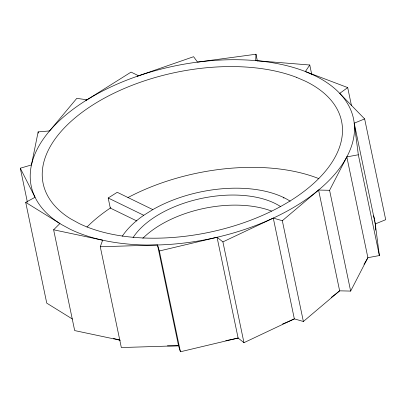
<?xml version="1.0" encoding="UTF-8"?>
<svg xmlns="http://www.w3.org/2000/svg" width="406" height="406" viewBox="0 0 406 406"><rect width="100%" height="100%" fill="white"/><g stroke="black" fill="none" stroke-linecap="round" stroke-linejoin="round"><path stroke-width="0.61" d="M137.137 76.308L193.601 56.708L197.529 62.113L255.983 54.231L255.724 60.631L309.768 65.011L311.707 74.283M351.444 105.519L347.693 87.589L305.368 71.537A164.623 88.209 -11.8 0 0 86.996 99.815L76.79 98.348L49.578 130.935L38.128 131.889L31.45 164.953L20.3 168.201L27.405 202.208M363.969 264.286A164.623 88.209 -11.8 0 0 367.877 257.693L379.382 255.557L375.276 223.95L385.7 219.702L364.644 118.922L354.22 123.165L358.325 154.772L346.831 156.909L367.887 257.693L350.647 291.087L339.639 290.828L303.378 321.496L294.34 318.877L243.96 342.674L238.114 338.051L180.416 351.769L178.549 345.765L121.328 347.546L100.272 246.762L102.642 240.185L53.622 229.796L74.679 330.58L119.973 340.182M350.647 291.087L329.591 190.302L346.831 156.909M309.768 65.011L305.368 71.537L314.574 75.557A164.623 88.209 -11.8 0 1 298.923 204.213A164.623 88.209 -11.8 0 1 70.142 229.217L61.753 224.675L25.71 202.371L35.053 197.275L20.3 168.201M53.622 229.796L59.905 223.533A164.623 88.209 -11.8 0 1 86.996 99.815L131.057 72.111L138.629 75.79M100.272 246.762L157.498 244.98L159.36 250.984L217.058 237.266L222.904 241.89L273.284 218.093L282.322 220.712L318.583 190.044L329.591 190.302M347.693 87.589L339.746 93.365L364.644 118.922M122.277 236.221A97.557 52.272 -11.8 0 1 143.754 215.287L152.808 209.597A97.557 52.272 -11.8 0 1 290.183 201.183M136.827 220.976L110.295 208.07L108.189 197.991L117.238 192.302L152.808 209.597M110.843 207.705L110.295 208.07A152.428 81.677 -11.8 0 0 86.965 227.066M85.793 100.566L86.996 99.815M318.883 178.645L316.99 177.909A152.428 81.677 -11.8 0 0 127.91 197.585M108.189 197.991L143.754 215.287M72.41 319.03L46.761 303.155L25.71 202.371M354.22 123.165L375.276 223.95M358.325 154.772L379.382 255.557M318.583 190.044L339.639 290.828A164.623 88.209 -11.8 0 1 331.321 297.304M255.983 54.231L257.404 61.032M283.733 197.565L283.86 198.194M282.322 220.712L303.378 321.496M273.284 218.093L294.34 318.877A164.623 88.209 -11.8 0 1 282.546 324.013M222.904 241.89L243.96 342.674M217.058 237.266L238.114 338.051M159.36 250.984L180.416 351.769M157.498 244.98L178.549 345.765A164.623 88.209 -11.8 0 1 167.424 345.816M38.128 131.889L38.387 133.127M133.117 237.52A85.361 45.736 -11.8 0 1 201.762 198.361A85.361 45.736 -11.8 0 1 280.505 206.542M142.851 238.302A85.361 45.736 -11.8 0 1 271.563 211.079M374.723 220.341A164.623 88.209 -11.8 0 1 374.905 221.366M375.068 222.397A164.623 88.209 -11.8 0 1 375.555 230.121M238.109 338.051A164.623 88.209 -11.8 0 1 225.772 340.649M120.212 340.162A164.623 88.209 -11.8 0 1 113.497 338.401M373.627 215.804A164.623 88.209 -11.8 0 1 374.52 219.321M296.568 77.368L295.933 77.125A152.428 81.677 -11.8 0 0 93.684 104.403A152.428 81.677 -11.8 0 0 70.573 218.798L79.195 223.528A152.428 81.677 -11.8 0 0 291.031 200.371A152.428 81.677 -11.8 0 0 305.52 81.246L296.568 77.368"/></g></svg>
